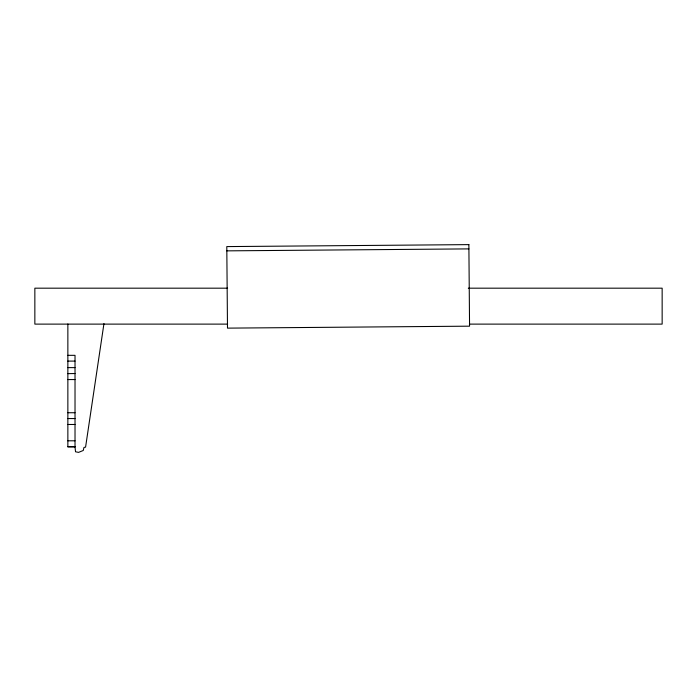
<?xml version="1.0" encoding="UTF-8"?>
<svg xmlns="http://www.w3.org/2000/svg" width="697" height="697" viewBox="0 0 697 697"><rect width="100%" height="100%" fill="white"/><g stroke="black" fill="none" stroke-linecap="round" stroke-linejoin="round"><path stroke-width="1.05" d="M103.958 323.582L85.574 447.16L83.971 447.422L83.248 450.48L78.578 452.379L75.529 451.778L75.023 446.986L75.023 355.331L67.862 355.331M226.839 250.859L468.907 248.89M227.614 288.183L34.85 288.183L34.85 324.114L227.614 324.114M468.297 288.183L662.15 288.183L662.15 324.114L469.386 324.114M67.862 361.098L75.023 361.098M67.862 367.615L75.023 367.615M67.862 373.644L75.023 373.54M67.862 379.56L75.023 379.56M67.862 412.737L75.023 412.737M67.862 418.557L75.023 418.557M67.862 424.482L75.023 424.482M67.862 440.8L75.023 440.8M67.862 446.568L75.023 446.568M75.023 446.986L67.862 446.986L67.862 324M468.872 244.621L226.795 246.59L227.492 328.13L469.56 326.17L468.872 244.621"/></g></svg>
